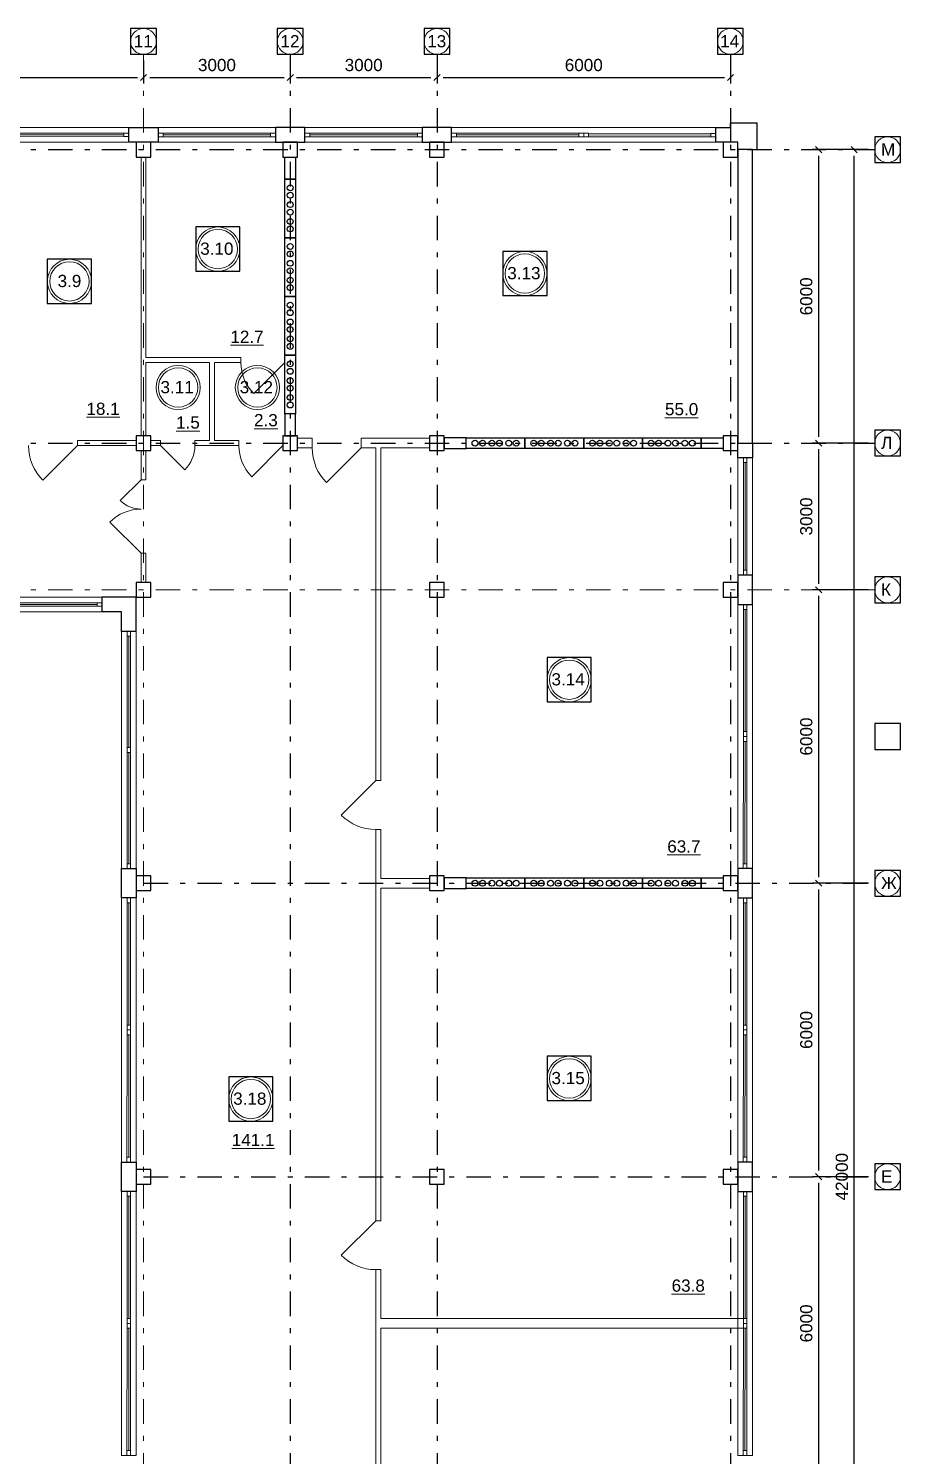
# Model space of a CAD drawing. Header units: metres. Extents: x 0 to 83.6, y 0.1 to 58.1.
# Drawn here: x 60.88 to 78.7, y 28.93 to 58.11 of the extents above; entities that cross this region are included whole.
import ezdxf
from ezdxf.enums import TextEntityAlignment as Align

# ---------------------------------------------------------------- set-up
doc = ezdxf.new("R2010")
doc.units = ezdxf.units.M
doc.header["$MEASUREMENT"] = 0
doc.linetypes.add('( Dashdot )', pattern=[1.001, 0.5, -0.25, 0.001, -0.25])
doc.layers.get('DEFPOINTS').update_dxf_attribs({"lineweight": 0})
doc.layers.add('YOLO_TABLE', color=1, linetype='Continuous')
doc.styles.add('Standard_0', font='arial.ttf')
doc.styles.add('Style-Arial', font='arial.ttf')
doc.dimstyles.get("Standard").update_dxf_attribs({"dimtxt": 0.00018, "dimasz": 0.00018, "dimexe": 0.0002, "dimexo": 0.0625, "dimgap": 9e-05, "dimtad": 0, "dimtih": 1, "dimtoh": 1, "dimdec": 4, "dimlfac": 1000, "dimzin": 0, "dimdsep": 46, "dimtxsty": 'Standard_0', "dimcen": 9e-05, "dimadec": 0, "dimazin": 0, "dimtfac": 1, "dimtdec": 4, "dimtofl": 0, "dimtmove": 0, "dimatfit": 0, "dimfxl": 0.01, "dimfxlon": 1, "dimtolj": 1, "dimtzin": 0, "dimarcsym": 0})

# ---------------------------------------------------------------- blocks, each defined once
blk = doc.blocks.new('_Oblique-1')
at = {"color": 0, "linetype": 'ByBlock', "lineweight": -2}
blk.add_line((0.5, 0.5), (-0.5, -0.5), dxfattribs=at)
blk = doc.blocks.new('*D282')
at = {"color": 0, "linetype": 'Continuous', "lineweight": -2, "transparency": 16777216}
for p, q in [((78.051, 55.629), (76.905, 55.629)), ((77.03, 55.504), (77.03, 49.754)), ((78.051, 49.629), (76.905, 49.629))]:
    blk.add_line(p, q, dxfattribs=at)
at = {"layer": 'DEFPOINTS', "color": 0, "linetype": 'Continuous', "transparency": 16777216}
for p in [(78.176, 55.629), (77.03, 49.629), (78.176, 49.629)]:
    blk.add_point(p, dxfattribs=at)
at = {"color": 0, "linetype": 'Continuous', "lineweight": -2, "transparency": 16777216, "xscale": 0.125, "yscale": 0.125, "zscale": 0.125}
for p, rotation in [((77.03, 55.629), 90), ((77.03, 49.629), 270)]:
    blk.add_blockref('_Oblique-1', p, dxfattribs=dict(at, rotation=rotation))
at = {"color": 0, "linetype": 'Continuous', "lineweight": 0, "transparency": 16777216, "insert": (76.778, 52.629), "char_height": 0.25, "attachment_point": 5, "rotation": 90, "style": 'Style-Arial'}
blk.add_mtext('\\A1;6000', dxfattribs=at)
blk = doc.blocks.new('*D276')
at = {"color": 0, "linetype": 'Continuous', "lineweight": -2, "transparency": 16777216}
for p, q in [((78.051, 55.629), (77.633, 55.629)), ((77.758, 13.754), (77.758, 55.504)), ((78.051, 13.629), (77.633, 13.629))]:
    blk.add_line(p, q, dxfattribs=at)
at = {"layer": 'DEFPOINTS', "color": 0, "linetype": 'Continuous', "transparency": 16777216}
for p in [(77.758, 55.629), (78.176, 55.629), (78.176, 13.629)]:
    blk.add_point(p, dxfattribs=at)
at = {"color": 0, "linetype": 'Continuous', "lineweight": -2, "transparency": 16777216, "xscale": 0.125, "yscale": 0.125, "zscale": 0.125}
for p, rotation in [((77.758, 55.629), 90), ((77.758, 13.629), 270)]:
    blk.add_blockref('_Oblique-1', p, dxfattribs=dict(at, rotation=rotation))
at = {"color": 0, "linetype": 'Continuous', "lineweight": 0, "transparency": 16777216, "insert": (77.505, 34.629), "char_height": 0.25, "attachment_point": 5, "rotation": 90, "style": 'Style-Arial'}
blk.add_mtext('\\A1;42000', dxfattribs=at)
blk = doc.blocks.new('*D497')
at = {"color": 0, "linetype": 'Continuous', "lineweight": -2, "transparency": 16777216}
for p, q in [((78.051, 49.629), (76.905, 49.629)), ((77.03, 49.504), (77.03, 46.754)), ((78.051, 46.629), (76.905, 46.629))]:
    blk.add_line(p, q, dxfattribs=at)
at = {"layer": 'DEFPOINTS', "color": 0, "linetype": 'Continuous', "transparency": 16777216}
for p in [(78.176, 49.629), (77.03, 46.629), (78.176, 46.629)]:
    blk.add_point(p, dxfattribs=at)
at = {"color": 0, "linetype": 'Continuous', "lineweight": -2, "transparency": 16777216, "xscale": 0.125, "yscale": 0.125, "zscale": 0.125}
for p, rotation in [((77.03, 49.629), 90), ((77.03, 46.629), 270)]:
    blk.add_blockref('_Oblique-1', p, dxfattribs=dict(at, rotation=rotation))
at = {"color": 0, "linetype": 'Continuous', "lineweight": 0, "transparency": 16777216, "insert": (76.778, 48.129), "char_height": 0.25, "attachment_point": 5, "rotation": 90, "style": 'Style-Arial'}
blk.add_mtext('\\A1;3000', dxfattribs=at)
blk = doc.blocks.new('*D498')
at = {"color": 0, "linetype": 'Continuous', "lineweight": -2, "transparency": 16777216}
for p, q in [((78.051, 46.629), (76.905, 46.629)), ((77.03, 46.504), (77.03, 40.754)), ((78.051, 40.629), (76.905, 40.629))]:
    blk.add_line(p, q, dxfattribs=at)
at = {"layer": 'DEFPOINTS', "color": 0, "linetype": 'Continuous', "transparency": 16777216}
for p in [(78.176, 46.629), (77.03, 40.629), (78.176, 40.629)]:
    blk.add_point(p, dxfattribs=at)
at = {"color": 0, "linetype": 'Continuous', "lineweight": -2, "transparency": 16777216, "xscale": 0.125, "yscale": 0.125, "zscale": 0.125}
for p, rotation in [((77.03, 46.629), 90), ((77.03, 40.629), 270)]:
    blk.add_blockref('_Oblique-1', p, dxfattribs=dict(at, rotation=rotation))
at = {"color": 0, "linetype": 'Continuous', "lineweight": 0, "transparency": 16777216, "insert": (76.778, 43.629), "char_height": 0.25, "attachment_point": 5, "rotation": 90, "style": 'Style-Arial'}
blk.add_mtext('\\A1;6000', dxfattribs=at)
blk = doc.blocks.new('*D499')
at = {"color": 0, "linetype": 'Continuous', "lineweight": -2, "transparency": 16777216}
for p, q in [((78.051, 40.629), (76.905, 40.629)), ((77.03, 40.504), (77.03, 34.754)), ((78.051, 34.629), (76.905, 34.629))]:
    blk.add_line(p, q, dxfattribs=at)
at = {"layer": 'DEFPOINTS', "color": 0, "linetype": 'Continuous', "transparency": 16777216}
for p in [(78.176, 40.629), (77.03, 34.629), (78.176, 34.629)]:
    blk.add_point(p, dxfattribs=at)
at = {"color": 0, "linetype": 'Continuous', "lineweight": -2, "transparency": 16777216, "xscale": 0.125, "yscale": 0.125, "zscale": 0.125}
for p, rotation in [((77.03, 40.629), 90), ((77.03, 34.629), 270)]:
    blk.add_blockref('_Oblique-1', p, dxfattribs=dict(at, rotation=rotation))
at = {"color": 0, "linetype": 'Continuous', "lineweight": 0, "transparency": 16777216, "insert": (76.778, 37.629), "char_height": 0.25, "attachment_point": 5, "rotation": 90, "style": 'Style-Arial'}
blk.add_mtext('\\A1;6000', dxfattribs=at)
blk = doc.blocks.new('*D500')
at = {"color": 0, "linetype": 'Continuous', "lineweight": -2, "transparency": 16777216}
for p, q in [((78.051, 34.629), (76.905, 34.629)), ((77.03, 34.504), (77.03, 28.754)), ((78.051, 28.629), (76.905, 28.629))]:
    blk.add_line(p, q, dxfattribs=at)
at = {"layer": 'DEFPOINTS', "color": 0, "linetype": 'Continuous', "transparency": 16777216}
for p in [(78.176, 34.629), (77.03, 28.629), (78.176, 28.629)]:
    blk.add_point(p, dxfattribs=at)
at = {"color": 0, "linetype": 'Continuous', "lineweight": -2, "transparency": 16777216, "xscale": 0.125, "yscale": 0.125, "zscale": 0.125}
for p, rotation in [((77.03, 34.629), 90), ((77.03, 28.629), 270)]:
    blk.add_blockref('_Oblique-1', p, dxfattribs=dict(at, rotation=rotation))
at = {"color": 0, "linetype": 'Continuous', "lineweight": 0, "transparency": 16777216, "insert": (76.778, 31.629), "char_height": 0.25, "attachment_point": 5, "rotation": 90, "style": 'Style-Arial'}
blk.add_mtext('\\A1;6000', dxfattribs=at)
blk = doc.blocks.new('*D535')
at = {"color": 0, "linetype": 'Continuous', "lineweight": -2, "transparency": 16777216}
for p, q in [((57.228, 57.454), (57.228, 56.98)), ((63.228, 57.454), (63.228, 56.98)), ((57.353, 57.105), (63.103, 57.105))]:
    blk.add_line(p, q, dxfattribs=at)
at = {"layer": 'DEFPOINTS', "color": 0, "linetype": 'Continuous', "transparency": 16777216}
for p in [(57.228, 57.579), (63.228, 57.579), (63.228, 57.105)]:
    blk.add_point(p, dxfattribs=at)
at = {"color": 0, "linetype": 'Continuous', "lineweight": -2, "transparency": 16777216, "xscale": 0.125, "yscale": 0.125, "zscale": 0.125, "rotation": 180}
blk.add_blockref('_Oblique-1', (57.228, 57.105), dxfattribs=at)
at = {"color": 0, "linetype": 'Continuous', "lineweight": -2, "transparency": 16777216, "xscale": 0.125, "yscale": 0.125, "zscale": 0.125}
blk.add_blockref('_Oblique-1', (63.228, 57.105), dxfattribs=at)
at = {"color": 0, "linetype": 'Continuous', "lineweight": 0, "transparency": 16777216, "insert": (60.228, 57.358), "char_height": 0.25, "attachment_point": 5, "style": 'Style-Arial'}
blk.add_mtext('\\A1;6000', dxfattribs=at)
blk = doc.blocks.new('*D536')
at = {"color": 0, "linetype": 'Continuous', "lineweight": -2, "transparency": 16777216}
for p, q in [((63.228, 57.454), (63.228, 56.98)), ((66.228, 57.454), (66.228, 56.98)), ((63.353, 57.105), (66.103, 57.105))]:
    blk.add_line(p, q, dxfattribs=at)
at = {"layer": 'DEFPOINTS', "color": 0, "linetype": 'Continuous', "transparency": 16777216}
for p in [(63.228, 57.579), (66.228, 57.579), (66.228, 57.105)]:
    blk.add_point(p, dxfattribs=at)
at = {"color": 0, "linetype": 'Continuous', "lineweight": -2, "transparency": 16777216, "xscale": 0.125, "yscale": 0.125, "zscale": 0.125, "rotation": 180}
blk.add_blockref('_Oblique-1', (63.228, 57.105), dxfattribs=at)
at = {"color": 0, "linetype": 'Continuous', "lineweight": -2, "transparency": 16777216, "xscale": 0.125, "yscale": 0.125, "zscale": 0.125}
blk.add_blockref('_Oblique-1', (66.228, 57.105), dxfattribs=at)
at = {"color": 0, "linetype": 'Continuous', "lineweight": 0, "transparency": 16777216, "insert": (64.728, 57.358), "char_height": 0.25, "attachment_point": 5, "style": 'Style-Arial'}
blk.add_mtext('\\A1;3000', dxfattribs=at)
blk = doc.blocks.new('*D537')
at = {"color": 0, "linetype": 'Continuous', "lineweight": -2, "transparency": 16777216}
for p, q in [((66.228, 57.454), (66.228, 56.98)), ((69.228, 57.454), (69.228, 56.98)), ((66.353, 57.105), (69.103, 57.105))]:
    blk.add_line(p, q, dxfattribs=at)
at = {"layer": 'DEFPOINTS', "color": 0, "linetype": 'Continuous', "transparency": 16777216}
for p in [(66.228, 57.579), (69.228, 57.579), (69.228, 57.105)]:
    blk.add_point(p, dxfattribs=at)
at = {"color": 0, "linetype": 'Continuous', "lineweight": -2, "transparency": 16777216, "xscale": 0.125, "yscale": 0.125, "zscale": 0.125, "rotation": 180}
blk.add_blockref('_Oblique-1', (66.228, 57.105), dxfattribs=at)
at = {"color": 0, "linetype": 'Continuous', "lineweight": -2, "transparency": 16777216, "xscale": 0.125, "yscale": 0.125, "zscale": 0.125}
blk.add_blockref('_Oblique-1', (69.228, 57.105), dxfattribs=at)
at = {"color": 0, "linetype": 'Continuous', "lineweight": 0, "transparency": 16777216, "insert": (67.728, 57.358), "char_height": 0.25, "attachment_point": 5, "style": 'Style-Arial'}
blk.add_mtext('\\A1;3000', dxfattribs=at)
blk = doc.blocks.new('*D538')
at = {"color": 0, "linetype": 'Continuous', "lineweight": -2, "transparency": 16777216}
for p, q in [((69.228, 57.454), (69.228, 56.98)), ((75.228, 57.204), (75.228, 56.98)), ((69.353, 57.105), (75.103, 57.105))]:
    blk.add_line(p, q, dxfattribs=at)
at = {"layer": 'DEFPOINTS', "color": 0, "linetype": 'Continuous', "transparency": 16777216}
for p in [(69.228, 57.579), (75.228, 57.329), (75.228, 57.105)]:
    blk.add_point(p, dxfattribs=at)
at = {"color": 0, "linetype": 'Continuous', "lineweight": -2, "transparency": 16777216, "xscale": 0.125, "yscale": 0.125, "zscale": 0.125, "rotation": 180}
blk.add_blockref('_Oblique-1', (69.228, 57.105), dxfattribs=at)
at = {"color": 0, "linetype": 'Continuous', "lineweight": -2, "transparency": 16777216, "xscale": 0.125, "yscale": 0.125, "zscale": 0.125}
blk.add_blockref('_Oblique-1', (75.228, 57.105), dxfattribs=at)
at = {"color": 0, "linetype": 'Continuous', "lineweight": 0, "transparency": 16777216, "insert": (72.228, 57.358), "char_height": 0.25, "attachment_point": 5, "style": 'Style-Arial'}
blk.add_mtext('\\A1;6000', dxfattribs=at)

msp = doc.modelspace()

# ---------------------------------------------------------------- linework, layer by layer
at = {"color": 1, "linetype": '( Dashdot )', "lineweight": 0}
for p, q in [((63.22750202, 57.57893372), (63.22750202, 9.05551876)), ((6.27591411, 46.62893372), (78.17591411, 46.62893372))]:
    msp.add_line(p, q, dxfattribs=at)
at = {"color": 1, "linetype": '( Dashdot )'}
for p, q in [((66.22750202, 57.57893372), (66.22750202, 9.05551876)), ((69.22750202, 57.57893372), (69.22750202, 9.05551876)), ((75.22750202, 57.57893372), (75.22750202, 9.05551876)), ((6.27591411, 55.62893372), (78.17591411, 55.62893372)), ((6.27591411, 49.62893372), (78.17591411, 49.62893372)), ((63.22750202, 40.62893372), (78.17591411, 40.62893372)), ((63.22750202, 34.62893372), (78.17591411, 34.62893372))]:
    msp.add_line(p, q, dxfattribs=at)
at = {"color": 7, "linetype": 'Continuous', "lineweight": 30, "extrusion": (0, 0, -1)}
for p, q in [((75.22591411, 56.07893372), (75.22591411, 56.17893372)), ((75.22591411, 56.17893372), (75.77591411, 56.17893372)), ((75.77591411, 55.62893372), (75.77591411, 56.17893372)), ((75.67591411, 55.62893372), (75.77591411, 55.62893372))]:
    msp.add_line(p, q, dxfattribs=at)
at = {"color": 7, "linetype": 'Continuous', "lineweight": 0}
for p, q in [((60.32591411, 55.92893372), (62.82588339, 55.93112823)), ((60.00091411, 46.32893372), (62.27591411, 46.32893372)), ((62.92591411, 43.40393372), (62.92591411, 45.67893372)), ((62.92591411, 41.02893372), (62.92591411, 43.30393372))]:
    msp.add_line(p, q, dxfattribs=at)
at = {"color": 7, "linetype": 'Continuous', "lineweight": 0, "extrusion": (0, 0, -1)}
for p, q in [((65.82591411, 55.92893372), (63.62591411, 55.92893372)), ((68.82591411, 55.92893372), (66.62591411, 55.92893372)), ((69.62591411, 55.92893372), (72.12591411, 55.92893372)), ((72.32591411, 55.92893372), (74.82588339, 55.92673921)), ((75.52591411, 47.02893372), (75.52591411, 49.22893372)), ((75.52591411, 46.22893372), (75.52591411, 43.72893372)), ((75.52591411, 43.52893372), (75.5237196, 41.02896444)), ((62.92591411, 40.22893372), (62.92591411, 37.72893372)), ((75.52591411, 40.22893372), (75.52591411, 37.72893372)), ((62.92591411, 37.52893372), (62.9237196, 35.02896444)), ((75.52591411, 37.52893372), (75.5237196, 35.02896444)), ((62.92591411, 34.22893372), (62.92591411, 31.72893372)), ((75.52591411, 34.22893372), (75.52591411, 31.72893372)), ((62.92591411, 31.52893372), (62.9237196, 29.02896444)), ((75.52591411, 31.52893372), (75.5237196, 29.02896444))]:
    msp.add_line(p, q, dxfattribs=at)
at = {"color": 7, "linetype": 'Continuous', "lineweight": 13}
for p, q in [((63.27591411, 51.37893372), (65.21591411, 51.37893372)), ((65.21591411, 51.27893372), (65.21591411, 51.37893372)), ((66.11591411, 51.27893372), (66.11591411, 51.37893372)), ((63.27591411, 51.27893372), (64.57591411, 51.27893372)), ((64.57591411, 51.27893372), (64.57591411, 49.67893372)), ((64.67591411, 51.27893372), (64.67591411, 49.67893372)), ((64.67591411, 51.27893372), (65.21591411, 51.27893372)), ((61.87591411, 49.67893372), (61.87591411, 49.57893372)), ((61.87591411, 49.67893372), (63.07591411, 49.67893372)), ((63.37591411, 49.57893372), (63.37591411, 49.67893372)), ((64.27591411, 49.57893372), (64.27591411, 49.67893372)), ((64.27591411, 49.67893372), (64.57591411, 49.67893372)), ((64.67591411, 49.67893372), (65.17591411, 49.67893372)), ((65.17591411, 49.57893372), (65.17591411, 49.67893372)), ((66.07591411, 49.57893372), (66.07591411, 49.67893372)), ((66.67591411, 49.52893372), (66.67591411, 49.72893372)), ((67.67591411, 49.52893372), (67.67591411, 49.72893372)), ((61.87591411, 49.57893372), (63.07591411, 49.57893372)), ((63.57591411, 49.57893372), (64.07088886, 49.08395897)), ((65.17591411, 49.57893372), (64.27591411, 49.57893372)), ((67.97591411, 49.52893372), (67.97591411, 42.72893372)), ((68.07591411, 49.52893372), (68.07591411, 42.72893372)), ((63.17591411, 48.87893372), (63.27591411, 48.87893372)), ((63.17591411, 47.37893372), (63.27591411, 47.37893372)), ((68.07591411, 42.72893372), (67.97591411, 42.72893372)), ((68.07591411, 41.72893372), (67.97591411, 41.72893372)), ((67.97591411, 41.72893372), (67.97591411, 33.72893372)), ((68.07591411, 41.72893372), (68.07591411, 40.72893372)), ((68.07591411, 40.52893372), (68.07591411, 33.72893372)), ((68.07591411, 33.72893372), (67.97591411, 33.72893372)), ((68.07591411, 32.72893372), (67.97591411, 32.72893372)), ((67.97591411, 32.72893372), (67.97591411, 24.72893372)), ((68.07591411, 32.72893372), (68.07591411, 31.72893372)), ((68.07591411, 31.72893372), (75.49091411, 31.72893372)), ((68.07591411, 31.52893372), (75.49091411, 31.52893372)), ((68.07591411, 31.52893372), (68.07591411, 24.72893372))]:
    msp.add_line(p, q, dxfattribs=at)
at = {"color": 7, "linetype": 'Continuous', "lineweight": 13, "extrusion": (0, 0, -1)}
for p, q in [((66.11591411, 51.27893372), (65.47951801, 50.64253762)), ((66.07591411, 49.57893372), (65.43951801, 48.94253762)), ((63.17591411, 48.87893372), (62.75165004, 48.45466965)), ((63.17591411, 47.37893372), (62.53951801, 48.01532982))]:
    msp.add_line(p, q, dxfattribs=at)
at = {"color": 7, "lineweight": 13, "extrusion": (0, 0, -1)}
for p, q in [((61.87591411, 49.57893372), (61.16880733, 48.87182694)), ((67.67591411, 49.52893372), (66.96880733, 48.82182694))]:
    msp.add_line(p, q, dxfattribs=at)
at = {"color": 7, "linetype": 'Continuous', "lineweight": 30}
for p in [(62.37591411, 46.47893372), (62.77591411, 46.17893372)]:
    msp.add_line(p, (62.37591411, 46.17893372), dxfattribs=at)
at = {"color": 7, "lineweight": 13}
for p, q in [((67.97591411, 42.72893372), (67.26880733, 42.02182694)), ((67.97591411, 33.72893372), (67.26880733, 33.02182694))]:
    msp.add_line(p, q, dxfattribs=at)
at = {"color": 7, "linetype": 'Continuous', "lineweight": 0, "flags": 128}
for points in [[(62.92591411, 55.77893372), (57.52591411, 55.77893372), (57.52591411, 56.07893372), (62.92591411, 56.07893372), (62.92591411, 55.77893372)], [(65.92591411, 56.07893372), (63.52591411, 56.07893372), (63.52591411, 55.77893372), (65.92591411, 55.77893372), (65.92591411, 56.07893372)], [(68.92591411, 56.07893372), (66.52591411, 56.07893372), (66.52591411, 55.77893372), (68.92591411, 55.77893372), (68.92591411, 56.07893372)], [(74.92591411, 56.07893372), (69.52591411, 56.07893372), (69.52591411, 55.77893372), (74.92591411, 55.77893372), (74.92591411, 56.07893372)], [(62.82591411, 55.89612826), (60.32591411, 55.89393372), (60.32585266, 55.96393366), (62.82585266, 55.9661282), (62.82591411, 55.89612826)], [(75.67591411, 46.92893372), (75.67591411, 49.32893372), (75.37591411, 49.32893372), (75.37591411, 46.92893372), (75.67591411, 46.92893372)], [(62.37591411, 46.17893372), (57.52591411, 46.17893372), (57.52591411, 46.47893372), (62.37591411, 46.47893372), (62.37591411, 46.17893372)], [(62.27591411, 46.29393372), (57.62591411, 46.29393372), (57.62591411, 46.36393372), (62.27591411, 46.36393372), (62.27591411, 46.29393372)], [(75.67591411, 40.92893372), (75.67591411, 46.32893372), (75.37591411, 46.32893372), (75.37591411, 40.92893372), (75.67591411, 40.92893372)], [(63.07591411, 45.77893372), (63.07591411, 40.92893372), (62.77591411, 40.92893372), (62.77591411, 45.77893372), (63.07591411, 45.77893372)], [(62.96091411, 45.67893372), (62.96091411, 41.02893372), (62.89091411, 41.02893372), (62.89091411, 45.67893372), (62.96091411, 45.67893372)], [(63.07591411, 34.92893372), (63.07591411, 40.32893372), (62.77591411, 40.32893372), (62.77591411, 34.92893372), (63.07591411, 34.92893372)], [(75.67591411, 34.92893372), (75.67591411, 40.32893372), (75.37591411, 40.32893372), (75.37591411, 34.92893372), (75.67591411, 34.92893372)], [(63.07591411, 28.92893372), (63.07591411, 34.32893372), (62.77591411, 34.32893372), (62.77591411, 28.92893372), (63.07591411, 28.92893372)], [(75.67591411, 28.92893372), (75.67591411, 34.32893372), (75.37591411, 34.32893372), (75.37591411, 28.92893372), (75.67591411, 28.92893372)]]:
    msp.add_lwpolyline(points, close=True, dxfattribs=at)
at = {"color": 7, "linetype": 'Continuous', "lineweight": 30, "flags": 128}
for points in [[(63.52591411, 55.77893372), (62.92591411, 55.77893372), (62.92591411, 56.07893372), (63.52591411, 56.07893372), (63.52591411, 55.77893372)], [(66.52591411, 56.07893372), (65.92591411, 56.07893372), (65.92591411, 55.77893372), (66.52591411, 55.77893372), (66.52591411, 56.07893372)], [(69.52591411, 56.07893372), (68.92591411, 56.07893372), (68.92591411, 55.77893372), (69.52591411, 55.77893372), (69.52591411, 56.07893372)], [(75.22591411, 55.77893372), (74.92591411, 55.77893372), (74.92591411, 56.07893372), (75.22591411, 56.07893372), (75.22591411, 55.77893372)], [(63.07591411, 55.77893372), (63.07591411, 55.47893372), (63.37591411, 55.47893372), (63.37591411, 55.77893372), (63.07591411, 55.77893372)], [(66.07591411, 55.77893372), (66.07591411, 55.47893372), (66.37591411, 55.47893372), (66.37591411, 55.77893372), (66.07591411, 55.77893372)], [(69.07591411, 55.77893372), (69.07591411, 55.47893372), (69.37591411, 55.47893372), (69.37591411, 55.77893372), (69.07591411, 55.77893372)], [(75.07591411, 55.77893372), (75.07591411, 55.47893372), (75.37591411, 55.47893372), (75.37591411, 55.77893372), (75.07591411, 55.77893372)], [(66.33591411, 55.02893372), (66.11591411, 55.02893372), (66.11591411, 55.47893372), (66.33591411, 55.47893372), (66.33591411, 55.02893372)], [(75.67591411, 49.62893372), (75.67591411, 55.62893372), (75.37591411, 55.62893372), (75.37591411, 49.62893372), (75.67591411, 49.62893372)], [(66.33591411, 55.02893372), (66.33591411, 53.82893372), (66.11591411, 53.82893372), (66.11591411, 55.02893372), (66.33591411, 55.02893372)], [(66.33591411, 53.82893372), (66.33591411, 52.62893372), (66.11591411, 52.62893372), (66.11591411, 53.82893372), (66.33591411, 53.82893372)], [(66.33591411, 52.62893372), (66.33591411, 51.42893372), (66.11591411, 51.42893372), (66.11591411, 52.62893372), (66.33591411, 52.62893372)], [(66.33591411, 51.42893372), (66.33591411, 50.22893372), (66.11591411, 50.22893372), (66.11591411, 51.42893372), (66.33591411, 51.42893372)], [(66.33591411, 50.22893372), (66.11591411, 50.22893372), (66.11591411, 49.77893372), (66.33591411, 49.77893372), (66.33591411, 50.22893372)], [(63.07591411, 49.77893372), (63.07591411, 49.47893372), (63.37591411, 49.47893372), (63.37591411, 49.77893372), (63.07591411, 49.77893372)], [(66.07591411, 49.77893372), (66.07591411, 49.47893372), (66.37591411, 49.47893372), (66.37591411, 49.77893372), (66.07591411, 49.77893372)], [(69.07591411, 49.77893372), (69.07591411, 49.47893372), (69.37591411, 49.47893372), (69.37591411, 49.77893372), (69.07591411, 49.77893372)], [(69.82591411, 49.51893372), (69.82591411, 49.73893372), (69.37591411, 49.73893372), (69.37591411, 49.51893372), (69.82591411, 49.51893372)], [(71.02591411, 49.51893372), (69.82591411, 49.51893372), (69.82591411, 49.73893372), (71.02591411, 49.73893372), (71.02591411, 49.51893372)], [(72.22591411, 49.51893372), (71.02591411, 49.51893372), (71.02591411, 49.73893372), (72.22591411, 49.73893372), (72.22591411, 49.51893372)], [(73.42591411, 49.51893372), (72.22591411, 49.51893372), (72.22591411, 49.73893372), (73.42591411, 49.73893372), (73.42591411, 49.51893372)], [(74.62591411, 49.51893372), (73.42591411, 49.51893372), (73.42591411, 49.73893372), (74.62591411, 49.73893372), (74.62591411, 49.51893372)], [(74.62591411, 49.51893372), (74.62591411, 49.73893372), (75.07591411, 49.73893372), (75.07591411, 49.51893372), (74.62591411, 49.51893372)], [(75.07591411, 49.77893372), (75.07591411, 49.47893372), (75.37591411, 49.47893372), (75.37591411, 49.77893372), (75.07591411, 49.77893372)], [(75.67591411, 49.32893372), (75.37591411, 49.32893372), (75.37591411, 49.62893372), (75.67591411, 49.62893372), (75.67591411, 49.32893372)], [(63.07591411, 46.77893372), (63.07591411, 46.47893372), (63.37591411, 46.47893372), (63.37591411, 46.77893372), (63.07591411, 46.77893372)], [(69.07591411, 46.77893372), (69.07591411, 46.47893372), (69.37591411, 46.47893372), (69.37591411, 46.77893372), (69.07591411, 46.77893372)], [(75.07591411, 46.77893372), (75.07591411, 46.47893372), (75.37591411, 46.47893372), (75.37591411, 46.77893372), (75.07591411, 46.77893372)], [(75.67591411, 46.32893372), (75.67591411, 46.92893372), (75.37591411, 46.92893372), (75.37591411, 46.32893372), (75.67591411, 46.32893372)], [(62.77591411, 40.32893372), (62.77591411, 40.92893372), (63.07591411, 40.92893372), (63.07591411, 40.32893372), (62.77591411, 40.32893372)], [(75.67591411, 40.32893372), (75.67591411, 40.92893372), (75.37591411, 40.92893372), (75.37591411, 40.32893372), (75.67591411, 40.32893372)], [(63.07591411, 40.77893372), (63.07591411, 40.47893372), (63.37591411, 40.47893372), (63.37591411, 40.77893372), (63.07591411, 40.77893372)], [(69.07591411, 40.77893372), (69.07591411, 40.47893372), (69.37591411, 40.47893372), (69.37591411, 40.77893372), (69.07591411, 40.77893372)], [(69.82591411, 40.51893372), (69.82591411, 40.73893372), (69.37591411, 40.73893372), (69.37591411, 40.51893372), (69.82591411, 40.51893372)], [(71.02591411, 40.51893372), (69.82591411, 40.51893372), (69.82591411, 40.73893372), (71.02591411, 40.73893372), (71.02591411, 40.51893372)], [(72.22591411, 40.51893372), (71.02591411, 40.51893372), (71.02591411, 40.73893372), (72.22591411, 40.73893372), (72.22591411, 40.51893372)], [(73.42591411, 40.51893372), (72.22591411, 40.51893372), (72.22591411, 40.73893372), (73.42591411, 40.73893372), (73.42591411, 40.51893372)], [(74.62591411, 40.51893372), (73.42591411, 40.51893372), (73.42591411, 40.73893372), (74.62591411, 40.73893372), (74.62591411, 40.51893372)], [(74.62591411, 40.51893372), (74.62591411, 40.73893372), (75.07591411, 40.73893372), (75.07591411, 40.51893372), (74.62591411, 40.51893372)], [(75.07591411, 40.77893372), (75.07591411, 40.47893372), (75.37591411, 40.47893372), (75.37591411, 40.77893372), (75.07591411, 40.77893372)], [(62.77591411, 34.32893372), (62.77591411, 34.92893372), (63.07591411, 34.92893372), (63.07591411, 34.32893372), (62.77591411, 34.32893372)], [(63.07591411, 34.77893372), (63.07591411, 34.47893372), (63.37591411, 34.47893372), (63.37591411, 34.77893372), (63.07591411, 34.77893372)], [(69.07591411, 34.77893372), (69.07591411, 34.47893372), (69.37591411, 34.47893372), (69.37591411, 34.77893372), (69.07591411, 34.77893372)], [(75.07591411, 34.77893372), (75.07591411, 34.47893372), (75.37591411, 34.47893372), (75.37591411, 34.77893372), (75.07591411, 34.77893372)], [(75.67591411, 34.32893372), (75.67591411, 34.92893372), (75.37591411, 34.92893372), (75.37591411, 34.32893372), (75.67591411, 34.32893372)]]:
    msp.add_lwpolyline(points, close=True, dxfattribs=at)
at = {"color": 7, "linetype": 'Continuous', "lineweight": 13, "flags": 128}
for points in [[(62.92591411, 55.89612826), (62.82591411, 55.89612826), (62.82591411, 55.96612826), (62.92591411, 55.96612826), (62.92591411, 55.89612826)], [(63.37591411, 49.67893372), (63.57591411, 49.67893372), (63.57591411, 49.57893372), (63.37591411, 49.57893372), (63.37591411, 49.67893372)], [(62.37591411, 46.29393372), (62.27591411, 46.29393372), (62.27591411, 46.36393372), (62.37591411, 46.36393372), (62.37591411, 46.29393372)], [(62.96091411, 45.77893372), (62.96091411, 45.67893372), (62.89091411, 45.67893372), (62.89091411, 45.77893372), (62.96091411, 45.77893372)], [(62.96091411, 43.40393372), (62.96091411, 43.30393372), (62.89091411, 43.30393372), (62.89091411, 43.40393372), (62.96091411, 43.40393372)], [(62.96091411, 41.02893372), (62.96091411, 40.92893372), (62.89091411, 40.92893372), (62.89091411, 41.02893372), (62.96091411, 41.02893372)]]:
    msp.add_lwpolyline(points, close=True, dxfattribs=at)
at = {"color": 7, "linetype": 'Continuous', "lineweight": 13, "extrusion": (0, 0, -1), "flags": 128}
for points in [[(-63.52591411, 55.89393372), (-63.62591411, 55.89393372), (-63.62591411, 55.96393372), (-63.52591411, 55.96393372), (-63.52591411, 55.89393372)], [(-65.82591411, 55.89393372), (-65.92591411, 55.89393372), (-65.92591411, 55.96393372), (-65.82591411, 55.96393372), (-65.82591411, 55.89393372)], [(-66.52591411, 55.89393372), (-66.62591411, 55.89393372), (-66.62591411, 55.96393372), (-66.52591411, 55.96393372), (-66.52591411, 55.89393372)], [(-68.82591411, 55.89393372), (-68.92591411, 55.89393372), (-68.92591411, 55.96393372), (-68.82591411, 55.96393372), (-68.82591411, 55.89393372)], [(-69.62591411, 55.96393372), (-69.52591411, 55.96393372), (-69.52591411, 55.89393372), (-69.62591411, 55.89393372), (-69.62591411, 55.96393372)], [(-72.22591411, 55.96393372), (-72.12591411, 55.96393372), (-72.12591411, 55.89393372), (-72.22591411, 55.89393372), (-72.22591411, 55.96393372)], [(-72.32591411, 55.96393372), (-72.22591411, 55.96393372), (-72.22591411, 55.89393372), (-72.32591411, 55.89393372), (-72.32591411, 55.96393372)], [(-74.92591411, 55.96173918), (-74.82591411, 55.96173918), (-74.82591411, 55.89173918), (-74.92591411, 55.89173918), (-74.92591411, 55.96173918)], [(-75.49091411, 49.32893372), (-75.49091411, 49.22893372), (-75.56091411, 49.22893372), (-75.56091411, 49.32893372), (-75.49091411, 49.32893372)], [(-75.49091411, 47.02893372), (-75.49091411, 46.92893372), (-75.56091411, 46.92893372), (-75.56091411, 47.02893372), (-75.49091411, 47.02893372)], [(-75.56091411, 46.22893372), (-75.56091411, 46.32893372), (-75.49091411, 46.32893372), (-75.49091411, 46.22893372), (-75.56091411, 46.22893372)], [(-75.56091411, 43.62893372), (-75.56091411, 43.72893372), (-75.49091411, 43.72893372), (-75.49091411, 43.62893372), (-75.56091411, 43.62893372)], [(-75.56091411, 43.52893372), (-75.56091411, 43.62893372), (-75.49091411, 43.62893372), (-75.49091411, 43.52893372), (-75.56091411, 43.52893372)], [(-75.55871957, 40.92893372), (-75.55871957, 41.02893372), (-75.48871957, 41.02893372), (-75.48871957, 40.92893372), (-75.55871957, 40.92893372)], [(-62.96091411, 40.22893372), (-62.96091411, 40.32893372), (-62.89091411, 40.32893372), (-62.89091411, 40.22893372), (-62.96091411, 40.22893372)], [(-75.56091411, 40.22893372), (-75.56091411, 40.32893372), (-75.49091411, 40.32893372), (-75.49091411, 40.22893372), (-75.56091411, 40.22893372)], [(-62.96091411, 37.62893372), (-62.96091411, 37.72893372), (-62.89091411, 37.72893372), (-62.89091411, 37.62893372), (-62.96091411, 37.62893372)], [(-75.56091411, 37.62893372), (-75.56091411, 37.72893372), (-75.49091411, 37.72893372), (-75.49091411, 37.62893372), (-75.56091411, 37.62893372)], [(-62.96091411, 37.52893372), (-62.96091411, 37.62893372), (-62.89091411, 37.62893372), (-62.89091411, 37.52893372), (-62.96091411, 37.52893372)], [(-75.56091411, 37.52893372), (-75.56091411, 37.62893372), (-75.49091411, 37.62893372), (-75.49091411, 37.52893372), (-75.56091411, 37.52893372)], [(-62.95871957, 34.92893372), (-62.95871957, 35.02893372), (-62.88871957, 35.02893372), (-62.88871957, 34.92893372), (-62.95871957, 34.92893372)], [(-75.55871957, 34.92893372), (-75.55871957, 35.02893372), (-75.48871957, 35.02893372), (-75.48871957, 34.92893372), (-75.55871957, 34.92893372)], [(-62.96091411, 34.22893372), (-62.96091411, 34.32893372), (-62.89091411, 34.32893372), (-62.89091411, 34.22893372), (-62.96091411, 34.22893372)], [(-75.56091411, 34.22893372), (-75.56091411, 34.32893372), (-75.49091411, 34.32893372), (-75.49091411, 34.22893372), (-75.56091411, 34.22893372)], [(-62.96091411, 31.62893372), (-62.96091411, 31.72893372), (-62.89091411, 31.72893372), (-62.89091411, 31.62893372), (-62.96091411, 31.62893372)], [(-62.96091411, 31.52893372), (-62.96091411, 31.62893372), (-62.89091411, 31.62893372), (-62.89091411, 31.52893372), (-62.96091411, 31.52893372)], [(-75.56091411, 31.62893372), (-75.56091411, 31.72893372), (-75.49091411, 31.72893372), (-75.49091411, 31.62893372), (-75.56091411, 31.62893372)], [(-75.56091411, 31.52893372), (-75.56091411, 31.62893372), (-75.49091411, 31.62893372), (-75.49091411, 31.52893372), (-75.56091411, 31.52893372)], [(-62.95871957, 28.92893372), (-62.95871957, 29.02893372), (-62.88871957, 29.02893372), (-62.88871957, 28.92893372), (-62.95871957, 28.92893372)], [(-75.55871957, 28.92893372), (-75.55871957, 29.02893372), (-75.48871957, 29.02893372), (-75.48871957, 28.92893372), (-75.55871957, 28.92893372)]]:
    msp.add_lwpolyline(points, close=True, dxfattribs=at)
at = {"color": 7, "linetype": 'Continuous', "lineweight": 0, "extrusion": (0, 0, -1), "flags": 128}
for points in [[(-65.82591411, 55.96393372), (-63.62591411, 55.96393372), (-63.62591411, 55.89393372), (-65.82591411, 55.89393372), (-65.82591411, 55.96393372)], [(-68.82591411, 55.96393372), (-66.62591411, 55.96393372), (-66.62591411, 55.89393372), (-68.82591411, 55.89393372), (-68.82591411, 55.96393372)], [(-72.12591411, 55.96393372), (-69.62591411, 55.96393372), (-69.62591411, 55.89393372), (-72.12591411, 55.89393372), (-72.12591411, 55.96393372)], [(-74.82591411, 55.96173918), (-72.32591411, 55.96393372), (-72.32585266, 55.89393377), (-74.82585266, 55.89173923), (-74.82591411, 55.96173918)], [(-75.56091411, 47.02893372), (-75.56091411, 49.22893372), (-75.49091411, 49.22893372), (-75.49091411, 47.02893372), (-75.56091411, 47.02893372)], [(-75.56091411, 43.72893372), (-75.56091411, 46.22893372), (-75.49091411, 46.22893372), (-75.49091411, 43.72893372), (-75.56091411, 43.72893372)], [(-75.55871957, 41.02893372), (-75.56091411, 43.52893372), (-75.49091416, 43.52899517), (-75.48871962, 41.02899517), (-75.55871957, 41.02893372)], [(-62.96091411, 37.72893372), (-62.96091411, 40.22893372), (-62.89091411, 40.22893372), (-62.89091411, 37.72893372), (-62.96091411, 37.72893372)], [(-75.56091411, 37.72893372), (-75.56091411, 40.22893372), (-75.49091411, 40.22893372), (-75.49091411, 37.72893372), (-75.56091411, 37.72893372)], [(-62.95871957, 35.02893372), (-62.96091411, 37.52893372), (-62.89091416, 37.52899517), (-62.88871962, 35.02899517), (-62.95871957, 35.02893372)], [(-75.55871957, 35.02893372), (-75.56091411, 37.52893372), (-75.49091416, 37.52899517), (-75.48871962, 35.02899517), (-75.55871957, 35.02893372)], [(-62.96091411, 31.72893372), (-62.96091411, 34.22893372), (-62.89091411, 34.22893372), (-62.89091411, 31.72893372), (-62.96091411, 31.72893372)], [(-75.56091411, 31.72893372), (-75.56091411, 34.22893372), (-75.49091411, 34.22893372), (-75.49091411, 31.72893372), (-75.56091411, 31.72893372)], [(-62.95871957, 29.02893372), (-62.96091411, 31.52893372), (-62.89091416, 31.52899517), (-62.88871962, 29.02899517), (-62.95871957, 29.02893372)], [(-75.55871957, 29.02893372), (-75.56091411, 31.52893372), (-75.49091416, 31.52899517), (-75.48871962, 29.02899517), (-75.55871957, 29.02893372)]]:
    msp.add_lwpolyline(points, close=True, dxfattribs=at)
at = {"color": 7, "linetype": 'Continuous', "lineweight": 13, "flags": 128}
for points in [[(63.27591411, 51.37893372), (63.27591411, 55.47893372), (63.17591411, 55.47893372), (63.17591411, 49.77893372), (63.27591411, 49.77893372), (63.27591411, 51.27893372)], [(66.67591411, 49.72893372), (66.37591411, 49.72893372)], [(69.07591411, 49.72893372), (67.67591411, 49.72893372)], [(63.27591411, 48.87893372), (63.27591411, 49.47893372), (63.17591411, 49.47893372), (63.17591411, 48.87893372)], [(66.37591411, 49.52893372), (66.67591411, 49.52893372)], [(67.67591411, 49.52893372), (67.97591411, 49.52893372)], [(68.07591411, 49.52893372), (69.07591411, 49.52893372)], [(63.17591411, 47.37893372), (63.17591411, 46.77893372), (63.27591411, 46.77893372), (63.27591411, 47.37893372)], [(68.07591411, 40.72893372), (69.07591411, 40.72893372), (69.07591411, 40.52893372), (68.07591411, 40.52893372)]]:
    msp.add_lwpolyline(points, dxfattribs=at)
at = {"color": 7, "linetype": 'Continuous', "lineweight": 30, "flags": 128}
for points in [[(63.07591411, 45.77893372), (63.07591411, 46.47893372), (62.37591411, 46.47893372)], [(63.07591411, 45.77893372), (62.77591411, 45.77893372), (62.77591411, 46.17893372)]]:
    msp.add_lwpolyline(points, dxfattribs=at)
at = {"color": 7, "linetype": 'Continuous', "lineweight": 13}
for centre, radius in [((63.22591411, 57.84228916), 0.26335544), ((66.22591411, 57.84228916), 0.26335544), ((69.22591411, 57.84228916), 0.26335544), ((75.22591411, 57.84228916), 0.26335544), ((78.43926955, 55.62893372), 0.26335544), ((64.7469195, 53.59655183), 0.45201344), ((64.7469195, 53.59655183), 0.40201344), ((71.02478407, 53.09719119), 0.45201344), ((71.02478407, 53.09719119), 0.40201344), ((61.71150975, 52.93653672), 0.45201344), ((61.71150975, 52.93653672), 0.40201344), ((63.93401328, 50.76515166), 0.45201344), ((63.93401328, 50.76515166), 0.40201344), ((65.55476088, 50.76515166), 0.45201344), ((65.55476088, 50.76515166), 0.40201344), ((78.43926955, 49.62893372), 0.26335544), ((78.43926955, 46.62893372), 0.26335544), ((71.92885734, 44.7915155), 0.45201344), ((71.92885734, 44.7915155), 0.40201344), ((78.43926955, 40.62893372), 0.26335544), ((71.92885734, 36.63852627), 0.45201344), ((71.92885734, 36.63852627), 0.40201344), ((65.42054272, 36.21735199), 0.45201344), ((65.42054272, 36.21735199), 0.40201344), ((78.43926955, 34.62893372), 0.26335544)]:
    msp.add_circle(centre, radius, dxfattribs=at)
at = {"color": 7, "linetype": 'Continuous', "lineweight": 30}
for centre in [(66.22591411, 54.85018515), (66.22591411, 54.69659699), (66.22591411, 54.5057278), (66.22591411, 54.35213964), (66.22591411, 54.16127044), (66.22591411, 54.00768229), (66.22591411, 53.65018515), (66.22591411, 53.49659699), (66.22591411, 53.3057278), (66.22591411, 53.15213964), (66.22591411, 52.96127044), (66.22591411, 52.80768229), (66.22591411, 52.45018515), (66.22591411, 52.29659699), (66.22591411, 52.1057278), (66.22591411, 51.95213964), (66.22591411, 51.76127044), (66.22591411, 51.60768229), (66.22591411, 51.25018515), (66.22591411, 51.09659699), (66.22591411, 50.9057278), (66.22591411, 50.75213964), (66.22591411, 50.56127044), (66.22591411, 50.40768229), (70.00466268, 49.62893372), (70.15825083, 49.62893372), (70.34912003, 49.62893372), (70.50270819, 49.62893372), (70.69357739, 49.62893372), (70.84716554, 49.62893372), (71.20466268, 49.62893372), (71.35825083, 49.62893372), (71.54912003, 49.62893372), (71.70270819, 49.62893372), (71.89357739, 49.62893372), (72.04716554, 49.62893372), (72.40466268, 49.62893372), (72.55825083, 49.62893372), (72.74912003, 49.62893372), (72.90270819, 49.62893372), (73.09357739, 49.62893372), (73.24716554, 49.62893372), (73.60466268, 49.62893372), (73.75825083, 49.62893372), (73.94912003, 49.62893372), (74.10270819, 49.62893372), (74.29357739, 49.62893372), (74.44716554, 49.62893372), (70.00466268, 40.62893372), (70.15825083, 40.62893372), (70.34912003, 40.62893372), (70.50270819, 40.62893372), (70.69357739, 40.62893372), (70.84716554, 40.62893372), (71.20466268, 40.62893372), (71.35825083, 40.62893372), (71.54912003, 40.62893372), (71.70270819, 40.62893372), (71.89357739, 40.62893372), (72.04716554, 40.62893372), (72.40466268, 40.62893372), (72.55825083, 40.62893372), (72.74912003, 40.62893372), (72.90270819, 40.62893372), (73.09357739, 40.62893372), (73.24716554, 40.62893372), (73.60466268, 40.62893372), (73.75825083, 40.62893372), (73.94912003, 40.62893372), (74.10270819, 40.62893372), (74.29357739, 40.62893372), (74.44716554, 40.62893372)]:
    msp.add_circle(centre, 0.06, dxfattribs=at)
at = {"color": 7, "linetype": 'Continuous', "lineweight": 0, "extrusion": (0, 0, -1)}
for centre, radius, start, end in [((-66.11591411, 51.27893372), 0.9, 315, 360), ((-66.07591411, 49.57893372), 0.9, 315, 360), ((-63.17591411, 48.87893372), 0.6, 270, 315), ((-63.17591411, 47.37893372), 0.9, 45, 90)]:
    msp.add_arc(centre, radius, start, end, dxfattribs=at)
at = {"color": 7, "lineweight": 0, "extrusion": (0, 0, -1)}
for centre in [(-61.87591411, 49.57893372), (-67.67591411, 49.52893372)]:
    msp.add_arc(centre, 1, 315, 360, dxfattribs=at)
at = {"color": 7, "linetype": 'Continuous', "lineweight": 0}
msp.add_arc((63.57591411, 49.57893372), 0.7, 315, 0, dxfattribs=at)
at = {"color": 7, "lineweight": 0}
for centre in [(67.97591411, 42.72893372), (67.97591411, 33.72893372)]:
    msp.add_arc(centre, 1, 225, 270, dxfattribs=at)
at = {"layer": 'YOLO_TABLE'}
for points in [[(62.96255866, 57.57893372), (63.48926955, 57.57893372), (63.48926955, 58.10564461), (62.96255866, 58.10564461)], [(65.96255866, 57.57893372), (66.48926955, 57.57893372), (66.48926955, 58.10564461), (65.96255866, 58.10564461)], [(68.96255866, 57.57893372), (69.48926955, 57.57893372), (69.48926955, 58.10564461), (68.96255866, 58.10564461)], [(74.96255866, 57.57893372), (75.48926955, 57.57893372), (75.48926955, 58.10564461), (74.96255866, 58.10564461)], [(78.17591411, 55.36557827), (78.702625, 55.36557827), (78.702625, 55.89228916), (78.17591411, 55.89228916)], [(64.29490606, 53.14453839), (65.19893294, 53.14453839), (65.19893294, 54.04856527), (64.29490606, 54.04856527)], [(70.57277062, 52.64517775), (71.47679751, 52.64517775), (71.47679751, 53.54920463), (70.57277062, 53.54920463)], [(61.25949631, 52.48452327), (62.1635232, 52.48452327), (62.1635232, 53.38855016), (61.25949631, 53.38855016)], [(78.17591411, 49.36557827), (78.702625, 49.36557827), (78.702625, 49.89228916), (78.17591411, 49.89228916)], [(78.17591411, 46.36557827), (78.702625, 46.36557827), (78.702625, 46.89228916), (78.17591411, 46.89228916)], [(71.4768439, 44.33950206), (72.38087078, 44.33950206), (72.38087078, 45.24352894), (71.4768439, 45.24352894)], [(78.17591411, 43.36557827), (78.702625, 43.36557827), (78.702625, 43.89228916), (78.17591411, 43.89228916)], [(78.17591411, 40.36557827), (78.702625, 40.36557827), (78.702625, 40.89228916), (78.17591411, 40.89228916)], [(71.4768439, 36.18651283), (72.38087078, 36.18651283), (72.38087078, 37.09053972), (71.4768439, 37.09053972)], [(64.96852928, 35.76533855), (65.87255617, 35.76533855), (65.87255617, 36.66936543), (64.96852928, 36.66936543)], [(78.17591411, 34.36557827), (78.702625, 34.36557827), (78.702625, 34.89228916), (78.17591411, 34.89228916)]]:
    msp.add_lwpolyline(points, close=True, dxfattribs=at)

# ---------------------------------------------------------------- texts
at = {"color": 7, "linetype": 'Continuous', "lineweight": 30, "style": 'Style-Arial'}
for s, p in [('11', (63.02722951, 57.97155179)), ('12', (66.02722951, 57.97155179)), ('13', (69.02722951, 57.97155179)), ('14', (75.01663782, 57.97155179)), ('М', (78.30517805, 55.75819635)), ('Л', (78.30517805, 49.75819635)), ('К', (78.30517805, 46.75819635)), ('Ж', (78.30517805, 40.75819635)), ('Е', (78.30517805, 34.75819635))]:
    msp.add_text(s, height=0.25, dxfattribs=at).set_placement(p, align=Align.TOP_LEFT)
at = {"color": 7, "linetype": 'Continuous', "lineweight": 13, "style": 'Style-Arial'}
for s, p in [('3.10', (64.38624112, 53.72930147)), ('3.13', (70.66410569, 53.22994083)), ('3.9', (61.46995496, 53.06928635)), ('%%u12.7%%U', (65.00228701, 51.92815903)), ('3.11', (63.5733349, 50.89790129)), ('3.12', (65.19408251, 50.89790129)), ('%%u18.1%%U', (62.05971758, 50.45592894)), ('%%u2.3%%U', (65.48600019, 50.22384093)), ('%%u55.0%%U', (73.888282, 50.44757183)), ('%%u1.5%%U', (63.89271914, 50.17561984)), ('3.14', (71.56817897, 44.92426514)), ('%%u63.7%%U', (73.93509216, 41.50705388)), ('3.15', (71.56817897, 36.77127591)), ('3.18', (65.05986435, 36.35010163)), ('%%u141.1%%U', (65.03060528, 35.50471846)), ('%%u63.8%%U', (74.02403981, 32.52732097))]:
    msp.add_text(s, height=0.25, dxfattribs=at).set_placement(p, align=Align.TOP_LEFT)

# ---------------------------------------------------------------- dimensions: what is measured, and where the dimension line sits
at = {"color": 5, "linetype": 'Continuous', "lineweight": 0}
for base, p1, p2, picture, middle in [((63.22750202, 57.10495998), (57.22750202, 57.57893372), (63.22750202, 57.57893372), '*D535', (60.22750202, 57.35760323)), ((66.22750202, 57.10495998), (63.22750202, 57.57893372), (66.22750202, 57.57893372), '*D536', (64.72750202, 57.35768849)), ((69.22750202, 57.10495998), (66.22750202, 57.57893372), (69.22750202, 57.57893372), '*D537', (67.72750202, 57.35768849)), ((75.22750202, 57.10495998), (69.22750202, 57.57893372), (75.22750202, 57.32893372), '*D538', (72.22750202, 57.35760323))]:
    dim = msp.add_linear_dim(base=base, p1=p1, p2=p2, dimstyle='Standard', override={"dimtxt": 0.25, "dimasz": 0.125, "dimexe": 0.125, "dimexo": 0.125, "dimgap": 0.125, "dimtad": 1, "dimtih": 0, "dimtoh": 0, "dimzin": 11, "dimtxsty": 'Style-Arial', "dimblk": '_Oblique-1', "dimfxlon": 0, "dimfrac": 2, "dimtzin": 11}, dxfattribs=at)
    dim.commit()
    dim.dimension.update_dxf_attribs({"geometry": picture, "text_midpoint": middle})
for base, p1, p2, angle, picture, middle in [((77.03034092, 49.62893372), (78.17591411, 55.62893372), (78.17591411, 49.62893372), 270, '*D282', (76.77769767, 52.62893372)), ((77.75773923, 55.62893372), (78.17591411, 13.62893372), (78.17591411, 55.62893372), 90, '*D276', (77.50509598, 34.62893372)), ((77.03034092, 46.62893372), (78.17591411, 49.62893372), (78.17591411, 46.62893372), 270, '*D497', (76.77761241, 48.12893372)), ((77.03034092, 40.62893372), (78.17591411, 46.62893372), (78.17591411, 40.62893372), 270, '*D498', (76.77769767, 43.62893372)), ((77.03034092, 34.62893372), (78.17591411, 40.62893372), (78.17591411, 34.62893372), 270, '*D499', (76.77769767, 37.62893372)), ((77.03034092, 28.62893372), (78.17591411, 34.62893372), (78.17591411, 28.62893372), 270, '*D500', (76.77769767, 31.62893372))]:
    dim = msp.add_linear_dim(base=base, p1=p1, p2=p2, angle=angle, dimstyle='Standard', override={"dimtxt": 0.25, "dimasz": 0.125, "dimexe": 0.125, "dimexo": 0.125, "dimgap": 0.125, "dimtad": 1, "dimtih": 0, "dimtoh": 0, "dimzin": 11, "dimtxsty": 'Style-Arial', "dimblk": '_Oblique-1', "dimfxlon": 0, "dimfrac": 2, "dimtzin": 11}, dxfattribs=at)
    dim.commit()
    dim.dimension.update_dxf_attribs({"geometry": picture, "text_midpoint": middle})

doc.saveas('drawing.dxf')
